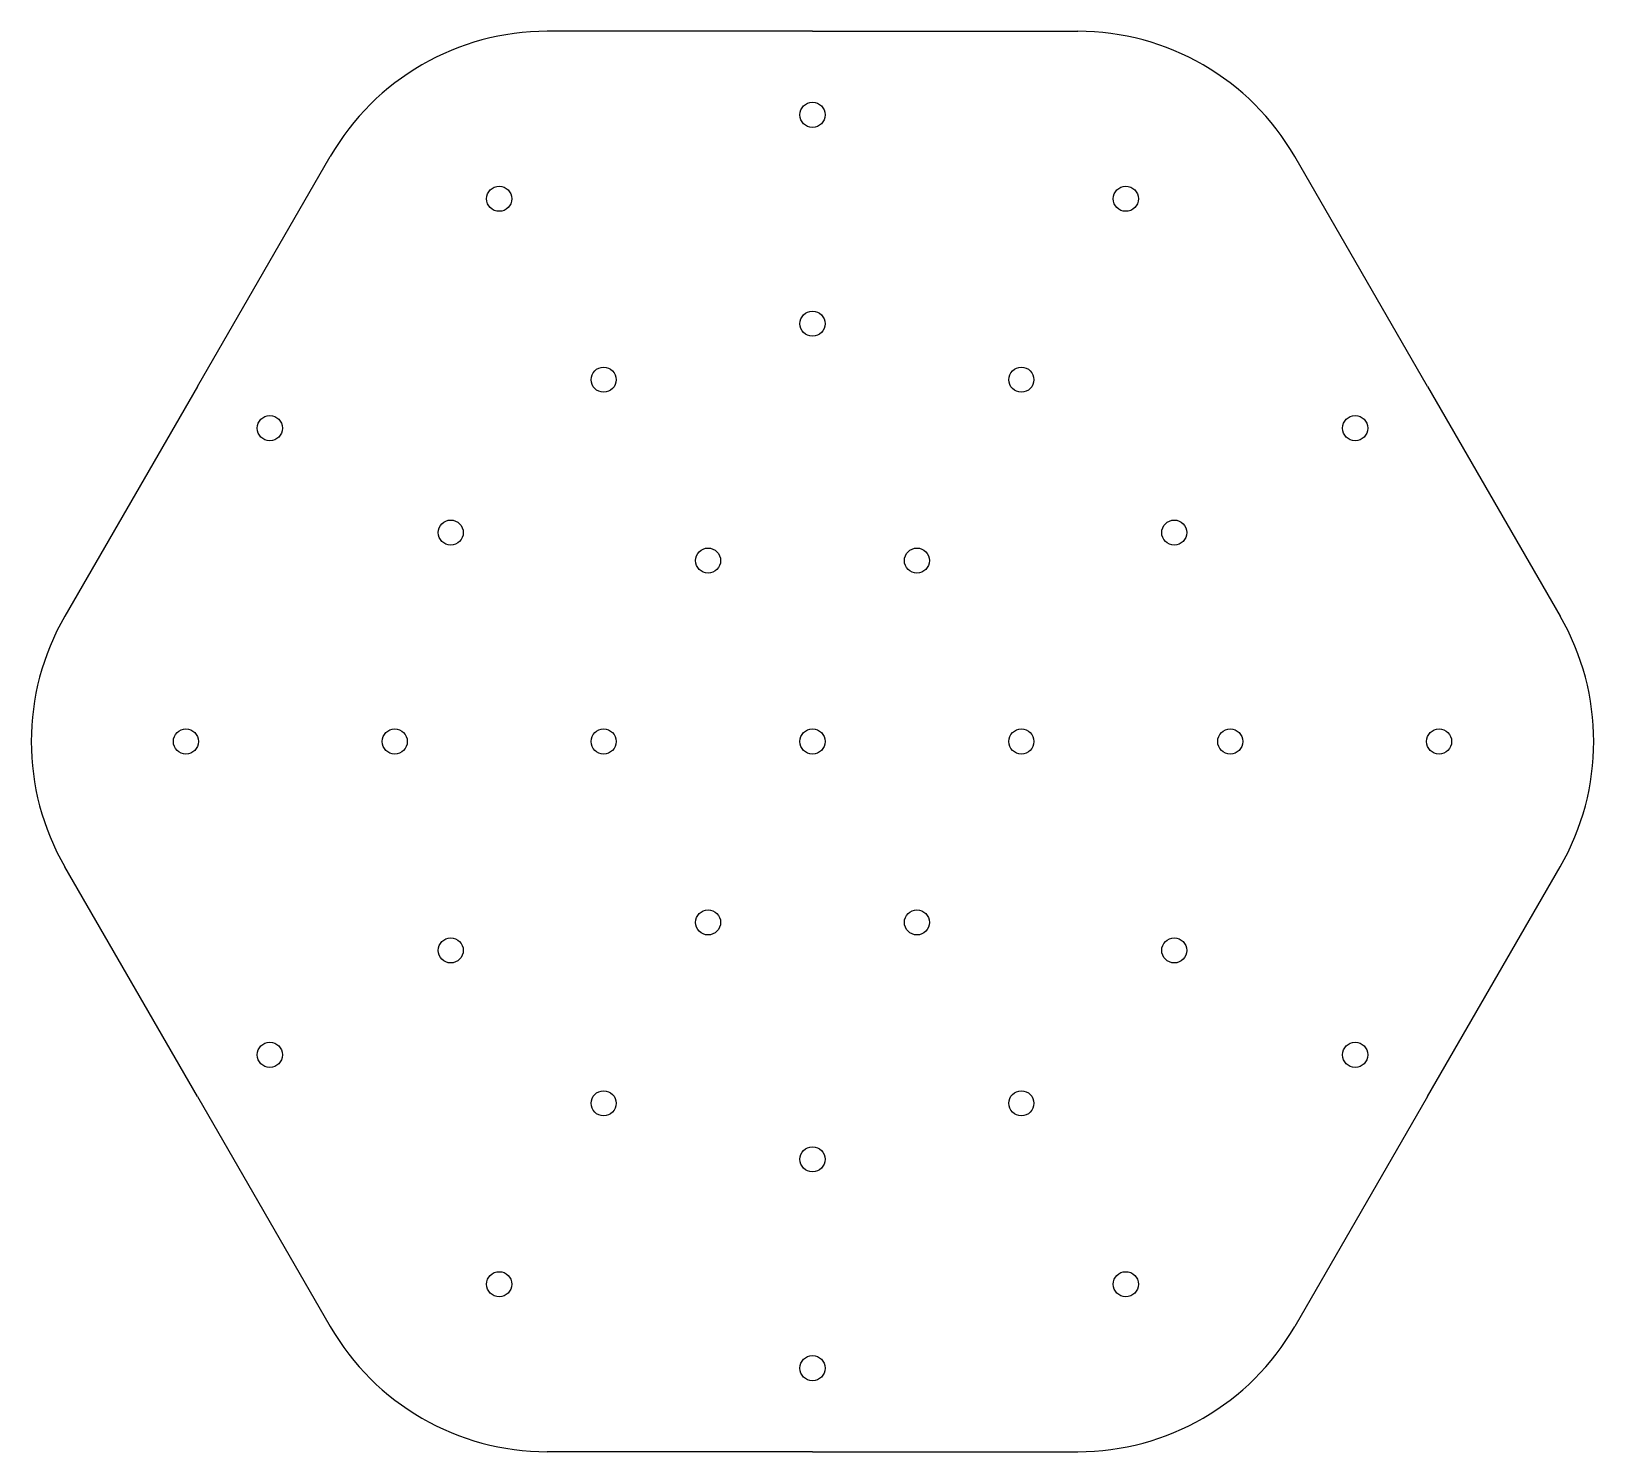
# Model space of a CAD drawing. Header units: centimetres. Extents: x -9.4 to 9.4, y -8.5 to 8.5.
import ezdxf

# ---------------------------------------------------------------- set-up
doc = ezdxf.new("R2010")
doc.units = ezdxf.units.CM
doc.header["$MEASUREMENT"] = 0

msp = doc.modelspace()

# ---------------------------------------------------------------- linework, layer by layer
for p, q in [((0, 8.5), (-3.175, 8.5)), ((0, 8.5), (3.175, 8.5)), ((-7.361, 4.25), (-5.774, 7)), ((7.361, 4.25), (5.774, 7)), ((-7.361, 4.25), (-8.949, 1.5)), ((7.361, 4.25), (8.949, 1.5)), ((-7.361, -4.25), (-8.949, -1.5)), ((7.361, -4.25), (8.949, -1.5)), ((-7.361, -4.25), (-5.774, -7)), ((7.361, -4.25), (5.774, -7)), ((0, -8.5), (-3.175, -8.5)), ((0, -8.5), (3.175, -8.5))]:
    msp.add_line(p, q)
for centre in [(0, 7.5), (-3.75, 6.495), (3.75, 6.495), (0, 5), (-2.5, 4.33), (2.5, 4.33), (-6.495, 3.75), (6.495, 3.75), (-4.33, 2.5), (4.33, 2.5), (-1.25, 2.165), (1.25, 2.165), (-7.5, 0), (-5, 0), (-2.5, 0), (0, 0), (2.5, 0), (5, 0), (7.5, 0), (-1.25, -2.165), (1.25, -2.165), (-4.33, -2.5), (4.33, -2.5), (-6.495, -3.75), (6.495, -3.75), (-2.5, -4.33), (2.5, -4.33), (0, -5), (-3.75, -6.495), (3.75, -6.495), (0, -7.5)]:
    msp.add_circle(centre, 0.15)
for centre, start, end in [((-3.175, 5.5), 90, 150), ((3.175, 5.5), 30, 90), ((-6.351, 0), 150, 210), ((6.351, 0), 330, 30), ((-3.175, -5.5), 210, 270), ((3.175, -5.5), 270, 330)]:
    msp.add_arc(centre, 3, start, end)

doc.saveas('drawing.dxf')
